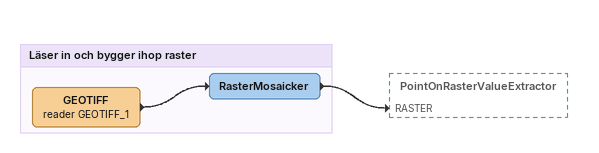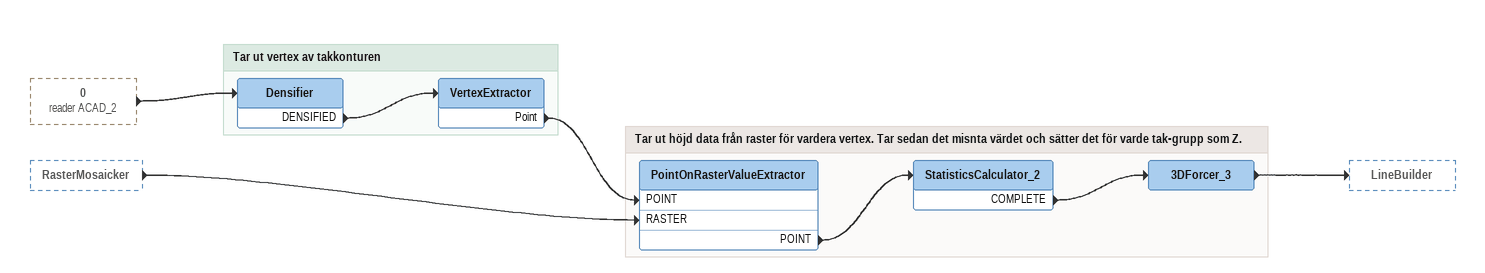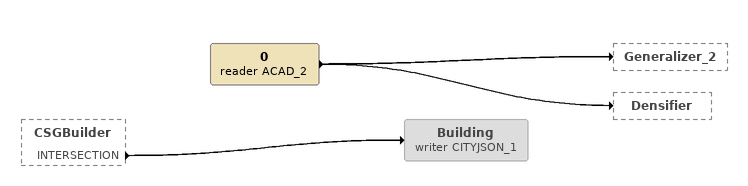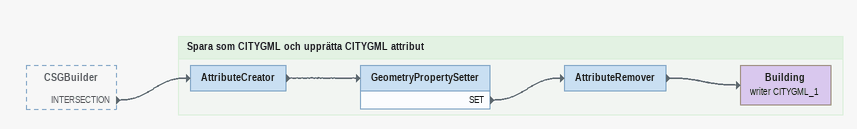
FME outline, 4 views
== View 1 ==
Bookmark: Läser in och bygger ihop raster
GEOTIFF (reader GEOTIFF_1)
    -> RasterMosaicker
RasterMosaicker
    -> PointOnRasterValueExtractor [RASTER]

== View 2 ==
0 (reader ACAD_2) [outside]
    -> Densifier
RasterMosaicker [outside]
    -> PointOnRasterValueExtractor [RASTER]

Bookmark: Tar ut vertex av takkonturen
Densifier
    DENSIFIED -> VertexExtractor
VertexExtractor
    Point -> PointOnRasterValueExtractor [POINT]

Bookmark: Tar ut höjd data från raster för vardera vertex. Tar sedan det misnta värdet och sätter det för varde tak-grupp som Z.
PointOnRasterValueExtractor
    POINT -> StatisticsCalculator_2
StatisticsCalculator_2
    COMPLETE -> 3DForcer_3
3DForcer_3
    -> LineBuilder

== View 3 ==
CSGBuilder [outside]
    INTERSECTION -> Building (writer CITYJSON_1)
0 (reader ACAD_2)
    -> Generalizer_2
    -> Densifier
Building (writer CITYJSON_1) [off]

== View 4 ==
CSGBuilder [outside]
    INTERSECTION -> AttributeCreator

Bookmark: Spara som CITYGML och upprätta CITYGML attribut
AttributeCreator
    -> GeometryPropertySetter
GeometryPropertySetter
    SET -> AttributeRemover
AttributeRemover
    -> Building (writer CITYGML_1)
Building (writer CITYGML_1)
